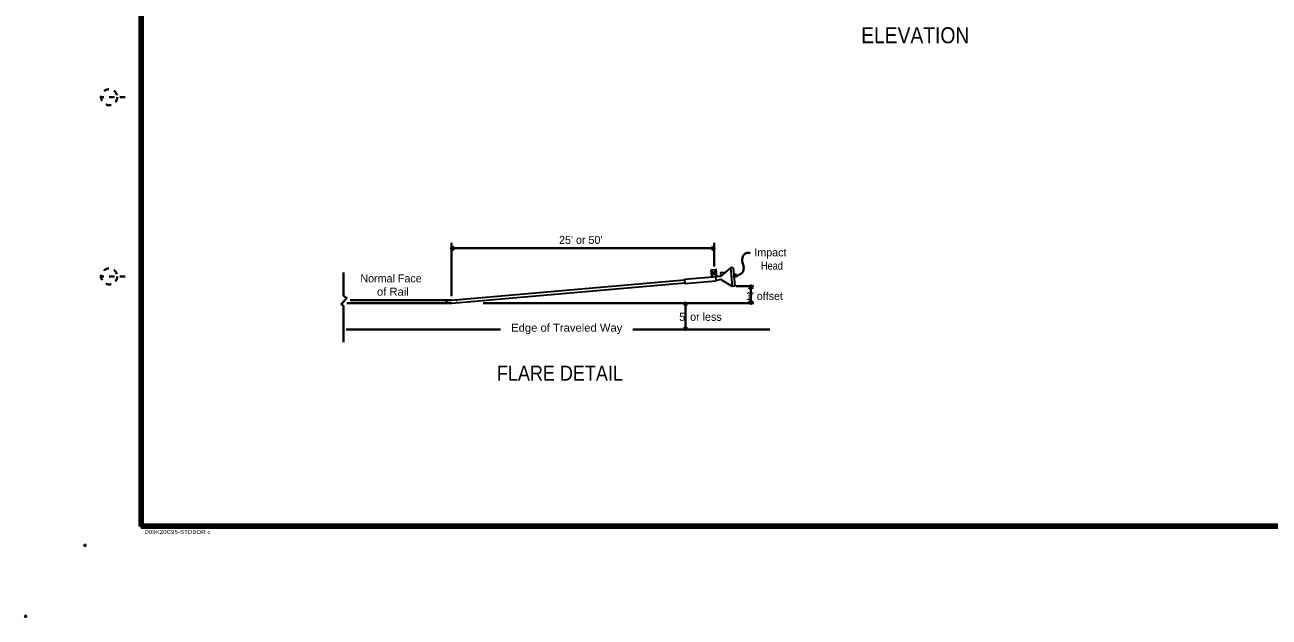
# Model space of a CAD drawing. Extents: x 92.6 to 134.3, y 70.6 to 99.2.
# Drawn here: x 92.57 to 115.88, y 70.57 to 81.68 of the extents above; entities that cross this region are included whole.
import ezdxf
from ezdxf.enums import TextEntityAlignment as Align

# ---------------------------------------------------------------- set-up
doc = ezdxf.new("R2010")
doc.units = 0
doc.header["$LTSCALE"] = 0.06
doc.header["$PDMODE"] = 32
doc.header["$PDSIZE"] = 0.03
doc.linetypes.add('SHORT_DASHED', pattern=[2.7, 1.5, -1.2])
for name, color, linetype, lineweight in [('1', 7, 'Continuous', 40), ('2', 7, 'Continuous', 40), ('3', 7, 'Continuous', 40), ('4', 7, 'Continuous', 40), ('5', 7, 'Continuous', 25)]:
    doc.layers.add(name, color=color, linetype=linetype, lineweight=lineweight)

msp = doc.modelspace()

# ---------------------------------------------------------------- linework, layer by layer
at = {"layer": '1', "lineweight": 158}
msp.add_line((94.7467, 97.4792), (94.7467, 72.2792), dxfattribs=at)
msp.add_lwpolyline([(133.7467, 97.4792), (133.7467, 72.2792), (94.7467, 72.2792)], dxfattribs=at)
at = {"layer": '1'}
for p in [(94.7467, 72.2792), (93.6907, 71.9192), (92.5802, 70.5879)]:
    msp.add_point(p, dxfattribs=at)
at = {"layer": '2', "linetype": 'SHORT_DASHED'}
for p, q in [((94.4467, 80.3192), (93.9667, 80.3192)), ((94.4467, 76.9592), (93.9667, 76.9592))]:
    msp.add_line(p, q, dxfattribs=at)
at = {"layer": '2'}
for p, q in [((100.5592, 76.5911), (100.5592, 77.5868)), ((100.5592, 77.4875), (105.4817, 77.4875)), ((105.4817, 77.1474), (105.4817, 77.5868)), ((98.6626, 76.5145), (100.5592, 76.5145)), ((100.4682, 76.5145), (100.4682, 76.4592)), ((98.5961, 76.4592), (100.5592, 76.4592)), ((101.1559, 76.4594), (106.2238, 76.4594)), ((98.5879, 75.9681), (101.4808, 75.9681)), ((103.9587, 75.9681), (106.5248, 75.9681))]:
    msp.add_line(p, q, dxfattribs=at)
at = {"layer": '2', "lineweight": 35}
for p, q in [((104.9274, 76.9088), (105.5303, 76.9614)), ((105.5195, 77.0846), (105.4211, 77.0759)), ((105.5303, 76.9614), (105.4211, 77.0759)), ((105.4211, 77.0759), (105.4317, 76.9529)), ((105.5195, 77.0846), (105.4317, 76.9529)), ((105.6047, 76.9574), (105.5052, 76.9593)), ((105.5052, 76.9593), (105.5121, 76.8804)), ((105.5303, 76.9614), (105.5182, 77.1002)), ((105.789, 77.118), (105.6047, 76.9574)), ((105.8382, 77.1222), (105.789, 77.118)), ((105.789, 77.118), (105.8192, 76.7734)), ((105.8382, 77.1222), (105.8683, 76.7777)), ((100.5592, 76.5145), (104.9283, 76.8969)), ((100.5638, 76.4594), (104.9331, 76.8417)), ((104.9274, 76.9088), (104.9342, 76.8298)), ((104.9342, 76.8298), (105.5121, 76.8804)), ((105.6095, 76.8995), (105.5121, 76.8804)), ((105.8192, 76.7734), (105.6095, 76.8995)), ((105.8683, 76.7777), (105.8192, 76.7734)), ((100.6558, 76.5231), (100.6576, 76.5037)), ((100.6592, 76.4851), (100.6606, 76.4679))]:
    msp.add_line(p, q, dxfattribs=at)
msp.add_lwpolyline([(105.6157, 76.967), (105.6101, 77.0322), (105.6996, 77.04)], dxfattribs=at)
at = {"layer": '2', "linetype": 'SHORT_DASHED'}
for centre in [(94.1467, 80.3192), (94.1467, 76.9592)]:
    msp.add_circle(centre, 0.15, dxfattribs=at)
at = {"layer": '2'}
msp.add_point((93.6907, 71.9192), dxfattribs=at)
at = {"layer": '3'}
msp.add_spline([(106.1606, 77.3991), (106.0832, 77.3991), (106.0114, 77.3106), (106.0279, 77.0615), (106.0114, 77.0339), (105.8621, 76.9619)], degree=3, dxfattribs=at)
at = {"layer": '4'}
for p, q in [((100.5598, 77.4872), (100.6101, 77.5167)), ((100.5598, 77.4872), (100.6101, 77.4579)), ((105.4816, 77.4875), (105.431, 77.517)), ((105.4816, 77.4875), (105.431, 77.4581)), ((98.5345, 76.5986), (98.5345, 77.0335)), ((105.8621, 76.9619), (105.8913, 77.0128)), ((105.8621, 76.9619), (105.9207, 76.9618)), ((105.8957, 76.7757), (106.2238, 76.7757)), ((106.1712, 76.7751), (106.1419, 76.7243)), ((106.1712, 76.4594), (106.1712, 76.7757)), ((106.1712, 76.7751), (106.2007, 76.7243)), ((98.4933, 76.4411), (98.6016, 76.5537)), ((98.6016, 76.5537), (98.5346, 76.5986)), ((106.1712, 76.4594), (106.1417, 76.5102)), ((106.1712, 76.4594), (106.2005, 76.5102)), ((98.5388, 76.4106), (98.4933, 76.4411)), ((98.5388, 75.7252), (98.5388, 76.4105)), ((104.9439, 76.4592), (104.9196, 76.417)), ((104.9439, 75.9681), (104.9439, 76.4594)), ((104.9439, 76.4592), (104.9683, 76.417)), ((104.9439, 75.9701), (104.9196, 76.0123)), ((104.9439, 75.9701), (104.9683, 76.0123))]:
    msp.add_line(p, q, dxfattribs=at)
for p in [(100.5598, 77.4872), (105.4816, 77.4875), (105.8621, 76.9619), (106.1712, 76.7757), (106.1712, 76.7751), (104.9439, 76.4592), (106.1712, 76.4594), (104.9439, 75.9701)]:
    msp.add_point(p, dxfattribs=at)

# ---------------------------------------------------------------- texts
at = {"layer": '2', "width": 1.2}
msp.add_text('D09K20C95-STDBOR c', height=0.072, dxfattribs=at).set_placement((94.8043, 72.134))
at = {"layer": '3'}
for s, height, width, p in [('ELEVATION', 0.3, 0.9, (109.25125, 81.3313)), ('Head', 0.15, 0.85, (106.56535, 77.086)), ('of Rail', 0.15, 1.05, (99.46155, 76.5992)), ('Edge of Traveled Way', 0.15, 1.05, (102.7203, 75.9241)), ('FLARE DETAIL', 0.28, 0.9, (102.5922, 75.0067))]:
    msp.add_text(s, height=height, dxfattribs=dict(at, width=width)).set_placement(p, align=Align.CENTER)
for s, p in [("25' or 50'", (102.98255, 77.5696)), ('Impact ', (106.5654, 77.336)), ('Normal Face', (99.42695, 76.8492)), ("1' offset", (106.4243, 76.5179))]:
    msp.add_text(s, height=0.15, dxfattribs=at).set_placement(p, align=Align.CENTER)
at = {"layer": '5'}
msp.add_text("5' or less", height=0.15, dxfattribs=at).set_placement((105.22535, 76.1276), align=Align.CENTER)

doc.saveas('drawing.dxf')
